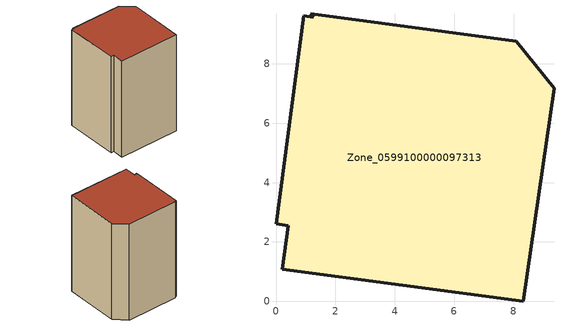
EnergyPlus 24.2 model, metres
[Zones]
Zone_0599100000097313
 floor ground (C_G): 0.21,1.08 0.42,2.55 0,2.61 0.94,9.62 1.25,9.57 1.17,9.69 8.09,8.76 9.36,7.18 8.32,0 z0
 wall outside (C_F): 0.42,2.55 0.21,1.08 8.32,0 9.36,7.18 8.09,8.76 1.17,9.69 1.25,9.57 0.94,9.62 0,2.61 0.42,2.55 z0:13.63
 roof outside (C_R): 8.09,8.76 1.17,9.69 1.25,9.57 0.94,9.62 0,2.61 0.42,2.55 0.21,1.08 8.32,0 9.36,7.18 z13.63
[BUILDING]
Pand.0599100000097313: North Axis=0; Terrain=City; Loads Convergence Tolerance Value=0.04; Temperature Convergence Tolerance Value=0.4; Solar Distribution=FullExterior; Maximum Number of Warmup Days=25; Minimum Number of Warmup Days=1
[Site:Location]
Rotterdam.The.Hague.AP_ZH_NLD Design_Conditions: Latitude=51.96; Longitude=4.45; Time Zone=1; Elevation=-4.5
[SITE:GROUNDTEMPERATURE:BUILDINGSURFACE]
18, 18, 18, 18, 18, 18, 18, 18, 18, 18, 18, 18
[MATERIAL] Thermal Absorptance=0.9; Solar Absorptance=0.7; Visible Absorptance=0.7
Name | Roughness | Thickness | Conductivity | Density | Specific Heat
G.TI.1946 | MediumSmooth | 0.15 | 1 | 540 | 1210
F.TI.1946 | Rough | 0.3 | 0.857143 | 1920 | 840
R.TI.1946 | MediumRough | 0.2 | 0.1 | 1500 | 1000
[CONSTRUCTION]
C_G: G.TI.1946
C_F: F.TI.1946
C_R: R.TI.1946
[ZONE]
Zone_0599100000097313: Type=1; Multiplier=1; Ceiling Height=Autocalculate; Volume=Autocalculate; Floor Area=autocalculate; Part of Total Floor Area=Yes
[ZONEINFILTRATION:DESIGNFLOWRATE]
Infil_Zone_0599100000097313: Zone or ZoneList or Space or SpaceList=Zone_0599100000097313; Schedule=AlwaysOn; Design Flow Rate Calculation Method=Flow/Area; Flow Rate per Floor Area=0.003; Constant Term Coefficient=1; Temperature Term Coefficient=0; Velocity Term Coefficient=0; Velocity Squared Term Coefficient=0
[HVACTEMPLATE:ZONE:IDEALLOADSAIRSYSTEM]
Zone_0599100000097313: Maximum Heating Supply Air Temperature=50; Minimum Cooling Supply Air Temperature=13; Maximum Heating Supply Air Humidity Ratio=0.0156; Minimum Cooling Supply Air Humidity Ratio=0.0077; Heating Limit=NoLimit; Cooling Limit=NoLimit; Dehumidification Control Type=ConstantSensibleHeatRatio; Cooling Sensible Heat Ratio=0.7; Dehumidification Setpoint=60; Humidification Control Type=None; Humidification Setpoint=30; Outdoor Air Method=None; Outdoor Air Flow Rate per Person=0.00944; Outdoor Air Flow Rate per Zone Floor Area=0; Outdoor Air Flow Rate per Zone=0; Demand Controlled Ventilation Type=None; Outdoor Air Economizer Type=NoEconomizer; Heat Recovery Type=None; Sensible Heat Recovery Effectiveness=0.7; Latent Heat Recovery Effectiveness=0.65
[ZONECONTROL:THERMOSTAT]
ThermostatControl_Zone_0599100000097313: Zone or ZoneList=Zone_0599100000097313; Control Type Schedule=DualSetpointControlType; Control 1=Thermostat_Zone_0599100000097313; Temperature Difference Between Cutout And Setpoint=0
[THERMOSTATSETPOINT:DUALSETPOINT]
Thermostat_Zone_0599100000097313: Heating Setpoint Temperature Schedule=HeatingSetpoint_Zone_0599100000097313; Cooling Setpoint Temperature Schedule=CoolingSetpoint_Zone_0599100000097313
[SCHEDULE:COMPACT]
HeatingSetpoint_Zone_0599100000097313: Through: 12/31, For: AllDays, Until: 24:00, 21
CoolingSetpoint_Zone_0599100000097313: Through: 12/31, For: AllDays, Until: 24:00, 24
DualSetpointControlType: Through: 12/31, For: AllDays, Until: 24:00, 4
AlwaysOn: Through: 12/31, For: AllDays, Until: 24:00, 1
